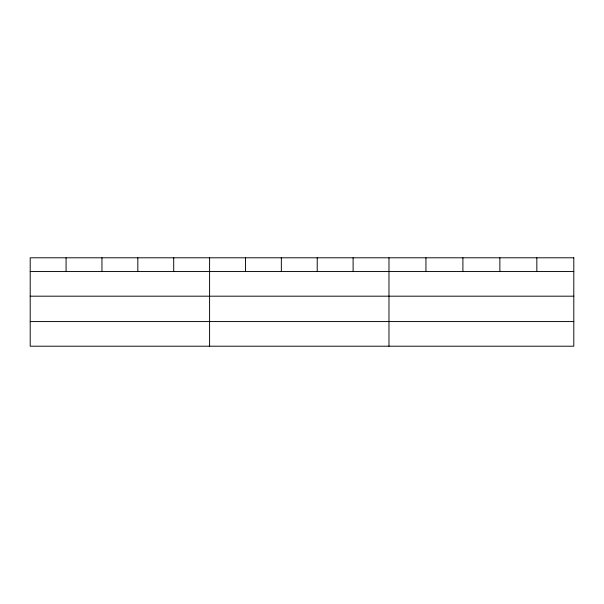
<?xml version="1.0" encoding="UTF-8"?>
<svg xmlns="http://www.w3.org/2000/svg" width="604" height="604" viewBox="0 0 604 604"><rect width="100%" height="100%" fill="white"/><g stroke="black" fill="none" stroke-linecap="round" stroke-linejoin="round"><path stroke-width="0.91" d="M30.2 271.551L573.8 271.551M30.2 296.187L573.8 296.187M30.2 321.57L573.8 321.57M536.835 257.795L536.835 271.551M499.87 257.795L499.87 271.551M462.906 257.795L462.906 271.551M425.941 257.795L425.941 271.551M388.976 257.795L388.976 346.205M353.098 257.795L353.098 271.551M317.221 257.795L317.221 271.551M281.343 257.795L281.343 271.551M245.466 257.795L245.466 271.551M209.588 257.795L209.588 346.205M173.71 257.795L173.71 271.551M137.833 257.795L137.833 271.551M101.955 257.795L101.955 271.551M66.078 257.795L66.078 271.551M573.8 257.795L30.2 257.795L30.2 346.205L573.8 346.205L573.8 257.795"/></g></svg>
